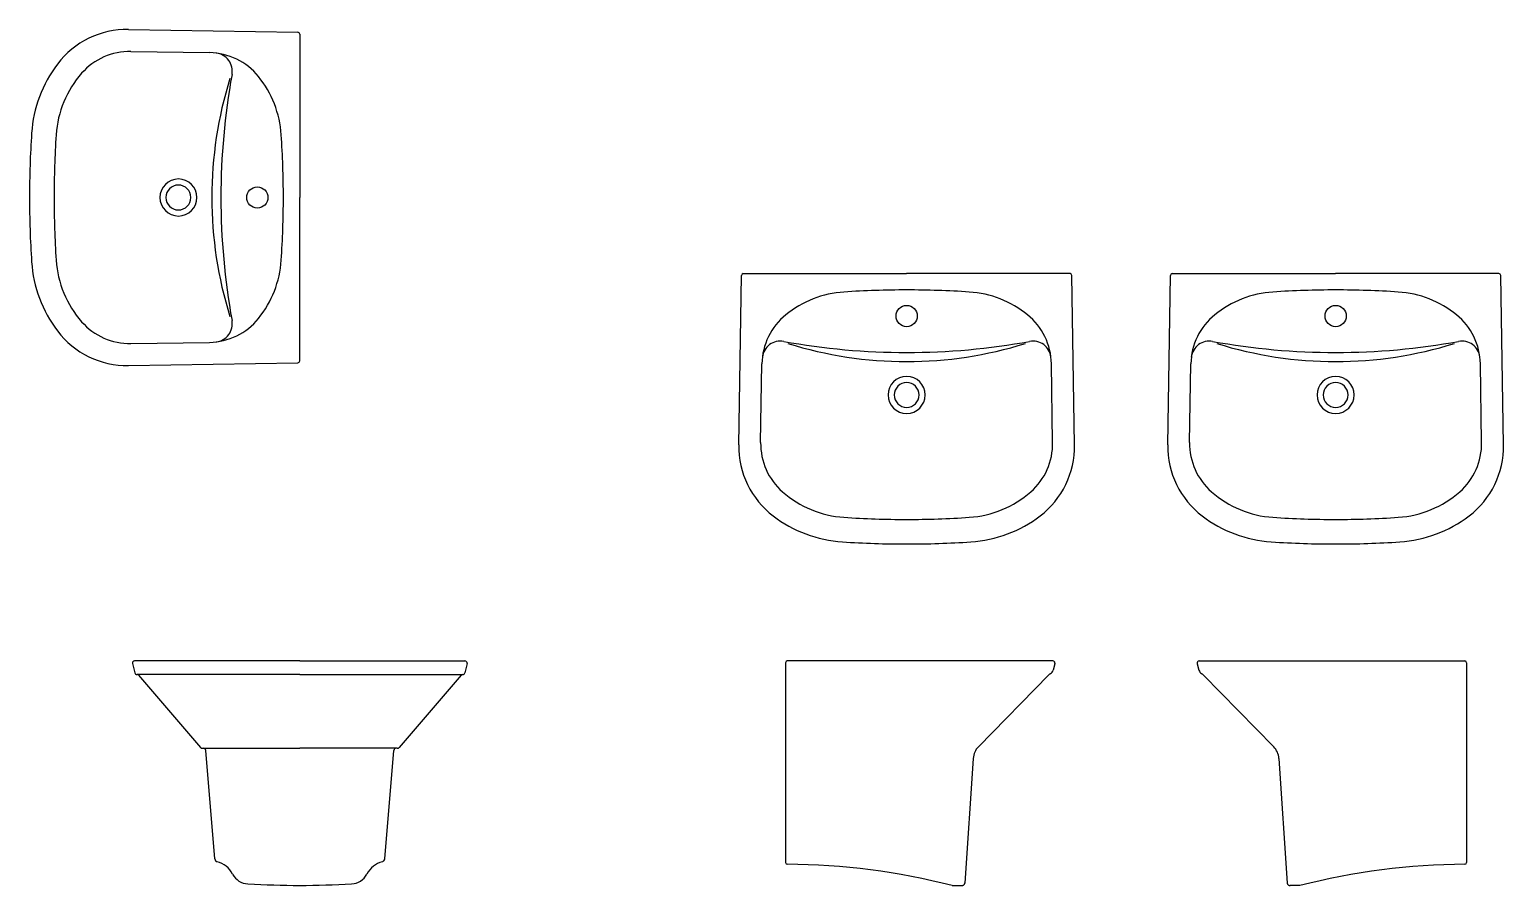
# Model space of a CAD drawing. Extents: x 0 to 6125, y 0 to 2100.
# Drawn here: x 3695 to 6125, y 627 to 2037 of the extents above; entities that cross this region are included whole.
import ezdxf

# ---------------------------------------------------------------- set-up
doc = ezdxf.new("R2010")
doc.units = 0
doc.header["$LTSCALE"] = 50
doc.header["$MEASUREMENT"] = 0
doc.linetypes.add('HIDDEN', pattern=[0.375, 0.25, -0.125])
doc.layers.get('0').update_dxf_attribs({"linetype": 'CONTINUOUS'})
doc.layers.add('2', color=2, linetype='HIDDEN')
doc.layers.add('3', color=3, linetype='CONTINUOUS')

msp = doc.modelspace()

# ---------------------------------------------------------------- linework, layer by layer
for p, q in [((4941.57124, 994.21417), (4941.57124, 665.19683)), ((6064.29657, 994.21417), (6064.29657, 665.19683))]:
    msp.add_line(p, q)
at = {"color": 0}
for centre, radius, start, end in [((3940.92889, 1760.59487), 30.5, 0, 180), ((3940.92889, 1760.59487), 20.5, 0, 180), ((3940.92889, 1760.59487), 30.5, 180, 0), ((3940.92889, 1760.59487), 20.5, 180, 0), ((5141.30201, 1435.29618), 30.5, 90, 270), ((5141.30201, 1435.29618), 30.5, 270, 90), ((5848.38001, 1435.29618), 30.5, 90, 270), ((5848.38001, 1435.29618), 30.5, 270, 90), ((5141.30201, 1435.29618), 20.5, 90, 270), ((5141.30201, 1435.29618), 20.5, 270, 90), ((5848.38001, 1435.29618), 20.5, 90, 270), ((5848.38001, 1435.29618), 20.5, 270, 90)]:
    msp.add_arc(centre, radius, start, end, dxfattribs=at)
for centre, start, end in [((4944.57124, 994.21417), 90, 180), ((6061.29657, 994.21417), 0, 90), ((4944.57124, 665.19683), 180, 269.5929985), ((6061.29657, 665.19683), 270.4070015, 0)]:
    msp.add_arc(centre, 3, start, end)
at = {"layer": '2', "color": 7, "ltscale": 2}
for p, q in [((5216.45799, 627.21417), (5232.47112, 627.21417)), ((5789.40983, 627.21417), (5773.3967, 627.21417))]:
    msp.add_line(p, q, dxfattribs=at)
for centre, start, end in [((5232.47112, 632.21417), 270, 351.63411388), ((5773.3967, 632.21417), 188.36588612, 270)]:
    msp.add_arc(centre, 5, start, end, dxfattribs=at)
at = {"layer": '3', "color": 0}
for p, q in [((3858.53004, 2037.32674), (4137.97649, 2032.89173)), ((4140.92889, 2029.89211), (4140.92889, 1760.59487)), ((3862.60307, 2001.25757), (3992.3423, 1999.19851)), ((4140.92889, 1491.29764), (4140.92889, 1760.59487)), ((4864.57014, 1352.89733), (4869.00516, 1632.34378)), ((4872.00478, 1635.29618), (5141.30201, 1635.29618)), ((5410.59925, 1635.29618), (5141.30201, 1635.29618)), ((5418.03388, 1352.89733), (5413.59887, 1632.34378)), ((5571.64815, 1352.89733), (5576.08316, 1632.34378)), ((5579.08278, 1635.29618), (5848.38001, 1635.29618)), ((6117.67725, 1635.29618), (5848.38001, 1635.29618)), ((6125.11188, 1352.89733), (6120.67687, 1632.34378)), ((3862.60307, 1519.93218), (3992.3423, 1521.99123)), ((3858.53004, 1483.86301), (4137.97649, 1488.29802)), ((4900.63932, 1356.97036), (4902.69837, 1486.70959)), ((5381.9647, 1356.97036), (5379.90565, 1486.70959)), ((5607.71732, 1356.97036), (5609.77637, 1486.70959)), ((6089.04271, 1356.97036), (6086.98365, 1486.70959)), ((4140.92917, 997.21417), (3868.7454, 997.21417)), ((4140.92917, 997.21417), (4413.11295, 997.21417)), ((5382.32479, 997.21417), (4944.57124, 997.21417)), ((5623.54303, 997.21417), (6061.29657, 997.21417)), ((3865.24481, 992.77402), (3868.91681, 977.47402)), ((4140.92917, 974.71417), (3872.4174, 974.71417)), ((3875.04963, 973.58229), (3977.05437, 854.61058)), ((4140.92917, 974.71417), (4409.44095, 974.71417)), ((4406.80872, 973.58229), (4304.80398, 854.61058)), ((4416.61354, 992.77402), (4412.94154, 977.47402)), ((5259.49163, 855.68125), (5375.84791, 974.28266)), ((5385.79146, 992.6435), (5382.81628, 982.01787)), ((5620.07636, 992.6435), (5623.05154, 982.01787)), ((5746.37619, 855.68125), (5630.01991, 974.28266)), ((3980.09103, 853.21417), (4140.92917, 853.21417)), ((4301.76732, 853.21417), (4140.92917, 853.21417)), ((4000.92917, 670.88555), (3985.91458, 849.54914)), ((4280.92917, 670.88555), (4295.94377, 849.54914)), ((5250.97242, 836.65849), (5237.3229, 631.00576)), ((5754.8954, 836.65849), (5768.54492, 631.00576))]:
    msp.add_line(p, q, dxfattribs=at)
at = {"layer": '3', "color": 7}
for p, q in [((5216.45799, 627.21417), (5232.47112, 627.21417)), ((5789.40983, 627.21417), (5773.3967, 627.21417))]:
    msp.add_line(p, q, dxfattribs=at)
at = {"layer": '3', "color": 0}
for centre in [(4070.92889, 1760.59487), (5141.30201, 1565.29618), (5848.38001, 1565.29618)]:
    msp.add_circle(centre, 17.5, dxfattribs=at)
for centre, radius, start, end in [((3856.24494, 1893.34487), 144, 89.09075206, 142.77058393), ((4137.92889, 2029.89211), 3, 0, 89.09075206), ((3860.92496, 1895.52088), 105.75, 89.09075206, 138.75965524), ((3990.66419, 1893.46183), 105.75, 38.87789383, 89.09075206), ((3999.74246, 1968.66587), 30, 349.66684365, 83.11683422), ((3909.98975, 1852.50684), 211.5, 142.77058393, 176.18526226), ((3909.98975, 1852.50684), 171, 138.75965524, 176.18526226), ((5140.92889, 1760.59487), 1130, 169.66684365, 180), ((3939.86802, 1852.50684), 171, 3.81473774, 38.87789383), ((5288.42889, 1760.59487), 1593, 176.18526226, 180), ((5288.42889, 1760.59487), 1552.5, 176.18526226, 180), ((2561.42889, 1760.59487), 1552.5, 0, 3.81473774), ((5288.42889, 1760.59487), 1593, 180, 183.81473774), ((5288.42889, 1760.59487), 1552.5, 180, 183.81473774), ((5140.92889, 1760.59487), 1130, 180, 190.33315635), ((2561.42889, 1760.59487), 1552.5, 356.18526226, 0), ((3909.98975, 1668.68291), 211.5, 183.81473774, 217.22941607), ((3909.98975, 1668.68291), 171, 183.81473774, 221.24034476), ((3939.86802, 1668.68291), 171, 321.12210617, 356.18526226), ((4872.00478, 1632.29618), 3, 90, 179.09075206), ((5410.59925, 1632.29618), 3, 0.90924794, 90), ((5579.08278, 1632.29618), 3, 90, 179.09075206), ((6117.67725, 1632.29618), 3, 0.90924794, 90), ((5049.39005, 1434.23531), 171, 93.81473774, 128.87789383), ((5141.30201, 55.79618), 1552.5, 90, 93.81473774), ((5141.30201, 55.79618), 1552.5, 86.18526226, 90), ((5233.21397, 1434.23531), 171, 51.12210617, 86.18526226), ((5756.46805, 1434.23531), 171, 93.81473774, 128.87789383), ((5848.38001, 55.79618), 1552.5, 90, 93.81473774), ((5848.38001, 55.79618), 1552.5, 86.18526226, 90), ((5940.29198, 1434.23531), 171, 51.12210617, 86.18526226), ((3860.92496, 1625.66887), 105.75, 221.24034476, 270.90924794), ((3990.66419, 1627.72792), 105.75, 270.90924794, 321.12210617), ((3999.74246, 1552.52388), 30, 276.88316578, 10.33315635), ((5008.43506, 1485.03148), 105.75, 128.87789383, 179.09075206), ((5274.16897, 1485.03148), 105.75, 0.90924794, 51.12210617), ((5715.51306, 1485.03148), 105.75, 128.87789383, 179.09075206), ((5981.24697, 1485.03148), 105.75, 0.90924794, 51.12210617), ((3856.24494, 1627.84487), 144, 217.22941607, 270.90924794), ((4933.23102, 1494.10975), 30, 79.66684365, 173.11683422), ((5141.30201, 2635.29618), 1130, 259.66684365, 270), ((5141.30201, 2635.29618), 1130, 270, 280.33315635), ((5349.37301, 1494.10975), 30, 6.88316578, 100.33315635), ((5640.30902, 1494.10975), 30, 79.66684365, 173.11683422), ((5848.38001, 2635.29618), 1130, 259.66684365, 270), ((5848.38001, 2635.29618), 1130, 270, 280.33315635), ((6056.45101, 1494.10975), 30, 6.88316578, 100.33315635), ((4137.92889, 1491.29764), 3, 270.90924794, 0), ((5008.55201, 1350.61223), 144, 179.09075206, 232.77058393), ((5006.376, 1355.29225), 105.75, 179.09075206, 228.75965524), ((5276.22802, 1355.29225), 105.75, 311.24034476, 0.90924794), ((5274.05201, 1350.61223), 144, 307.22941607, 0.90924794), ((5715.63001, 1350.61223), 144, 179.09075206, 232.77058393), ((5713.45401, 1355.29225), 105.75, 179.09075206, 228.75965524), ((5983.30602, 1355.29225), 105.75, 311.24034476, 0.90924794), ((5981.13001, 1350.61223), 144, 307.22941607, 0.90924794), ((5049.39005, 1404.35704), 171, 228.75965524, 266.18526226), ((5233.21397, 1404.35704), 171, 273.81473774, 311.24034476), ((5756.46805, 1404.35704), 171, 228.75965524, 266.18526226), ((5940.29198, 1404.35704), 171, 273.81473774, 311.24034476), ((5049.39005, 1404.35704), 211.5, 232.77058393, 266.18526226), ((5141.30201, 2782.79618), 1552.5, 266.18526226, 270), ((5141.30201, 2782.79618), 1552.5, 270, 273.81473774), ((5233.21397, 1404.35704), 211.5, 273.81473774, 307.22941607), ((5756.46805, 1404.35704), 211.5, 232.77058393, 266.18526226), ((5848.38001, 2782.79618), 1552.5, 266.18526226, 270), ((5848.38001, 2782.79618), 1552.5, 270, 273.81473774), ((5940.29198, 1404.35704), 211.5, 273.81473774, 307.22941607), ((5141.30201, 2782.79618), 1593, 266.18526226, 270), ((5141.30201, 2782.79618), 1593, 270, 273.81473774), ((5848.38001, 2782.79618), 1593, 266.18526226, 270), ((5848.38001, 2782.79618), 1593, 270, 273.81473774), ((3868.7454, 993.61417), 3.6, 90, 193.49573328), ((4413.11295, 993.61417), 3.6, 346.50426672, 90), ((5382.32479, 993.61417), 3.6, 344.35775354, 90), ((5623.54303, 993.61417), 3.6, 90, 195.64224646), ((3872.4174, 978.31417), 3.6, 193.49573328, 270), ((3872.42887, 971.11417), 3.6, 40.7449551, 90), ((4409.42947, 971.11417), 3.6, 90, 139.2550449), ((5382.98622, 967.27948), 10, 119.33918426, 135.54747105), ((5373.18664, 984.71417), 10, 299.33918426, 344.35775354), ((5632.68118, 984.71417), 10, 195.64224646, 240.66081574), ((5622.8816, 967.27948), 10, 44.45252895, 60.66081574), ((5280.90656, 834.67171, 0), 30, 135.54747105, 176.20275212), ((5724.96126, 834.67171, 0), 30, 3.79724788, 44.45252895), ((4005.91161, 671.30427), 5, 184.80375605, 255.19185942), ((3994.2558, 627.21417), 40.60477, 27.52775649, 75.19185942), ((4287.60255, 627.21417), 40.60477, 104.80814058, 152.47224351), ((4275.94674, 671.30427), 5, 284.80814058, 355.19624395), ((4936.47317, -474.79311), 1137.01871, 75.74459697, 89.5929985), ((6069.39465, -474.79311), 1137.01871, 90.4070015, 104.25540303), ((4056.86719, 659.84616), 30, 207.52775649, 267.22464931), ((4224.99115, 659.84616), 30, 272.77535069, 332.47224351), ((4156.34773, 2493.77223), 1866.62174, 266.90035514, 269.52672358), ((4125.51062, 2493.77223), 1866.62174, 270.47327642, 273.09964486)]:
    msp.add_arc(centre, radius, start, end, dxfattribs=at)
at = {"layer": '3', "color": 7}
for centre, start, end in [((4653.01556, 1760.59487), 162.64985151, 197.35014849), ((5141.30201, 2147.38285), 252.64985151, 287.35014849), ((5848.38001, 2147.38285), 252.64985151, 287.35014849)]:
    msp.add_arc(centre, 657.08668, start, end, dxfattribs=at)
at = {"layer": '3'}
for centre, radius, start, end in [((4409.44095, 978.31417), 3.6, 270, 346.50426672), ((3980.09103, 857.21417), 4, 220.60934067, 270), ((3981.92863, 849.21417), 4, 4.80375605, 90), ((4299.92972, 849.21417), 4, 90, 175.19624395), ((4301.76732, 857.21417), 4, 270, 319.39065933)]:
    msp.add_arc(centre, radius, start, end, dxfattribs=at)

doc.saveas('drawing.dxf')
